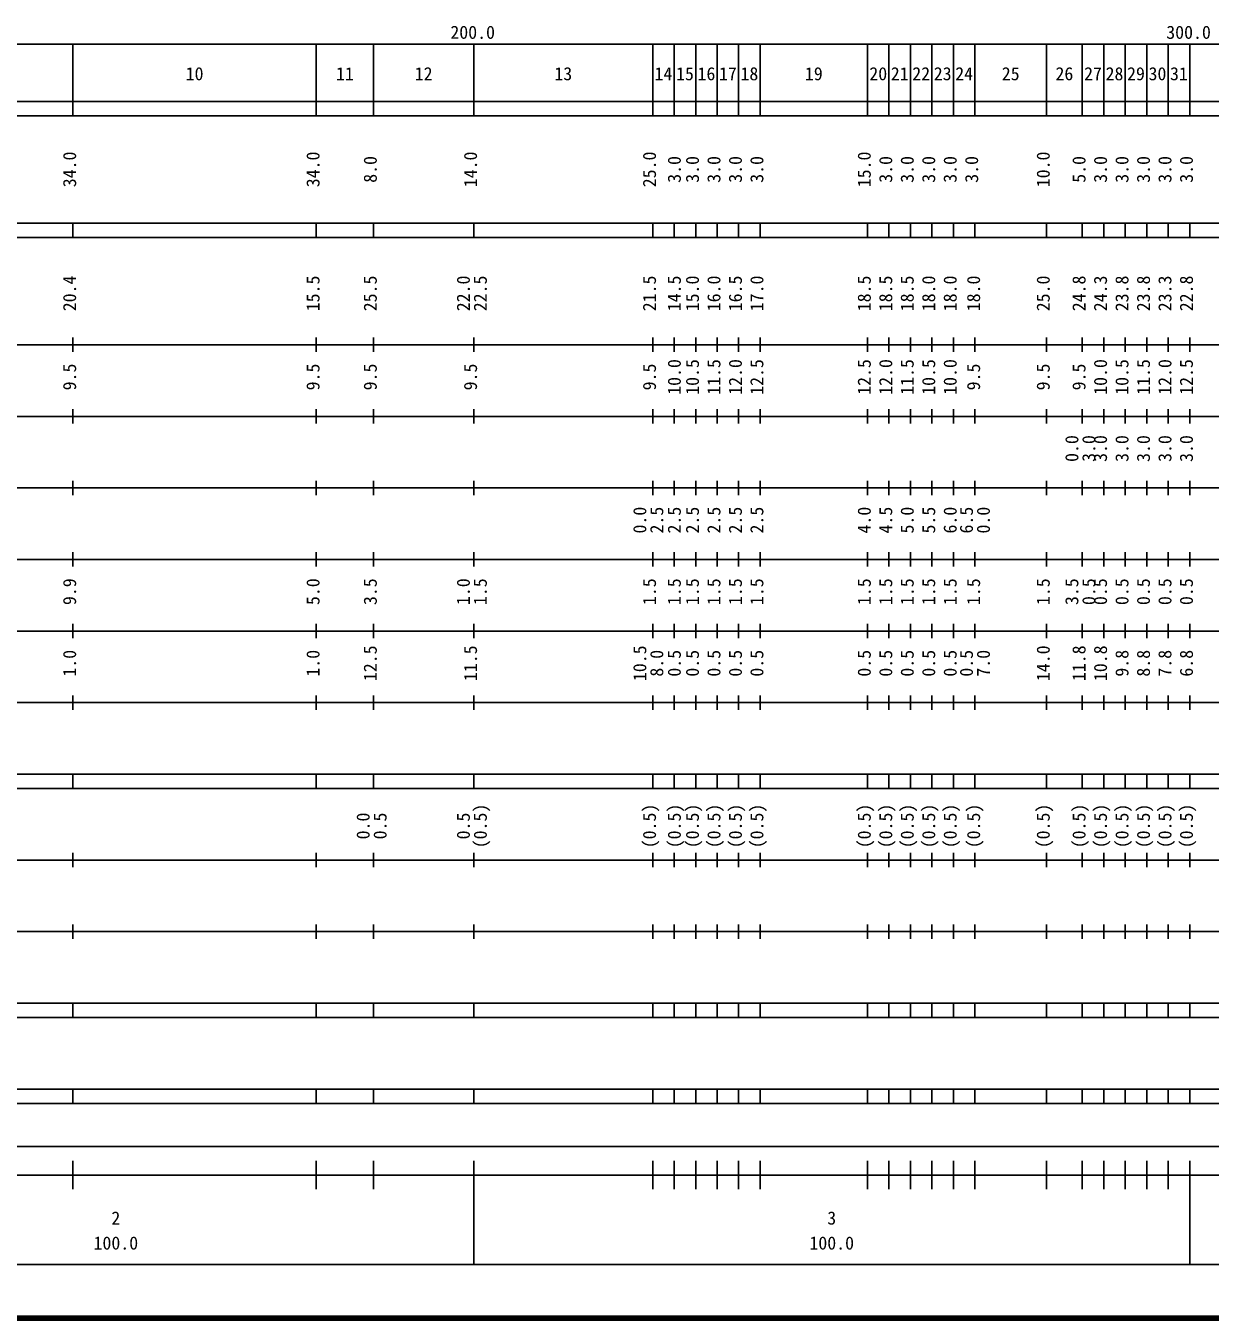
# Model space of a CAD drawing. Units: millimetres on the paper, enlarged 1000 times. Extents: x 40000 to 680000, y 20000 to 380000.
# Drawn here: x 205430 to 370860, y 20000 to 200558 of the extents above; entities that cross this region are included whole.
import ezdxf
from ezdxf.enums import TextEntityAlignment as Align

# ---------------------------------------------------------------- set-up
doc = ezdxf.new("R2010")
doc.units = ezdxf.units.MM
doc.header["$LTSCALE"] = 1000
doc.layers.add('M-TTL', color=2, linetype='Continuous', lineweight=140)
doc.layers.add('M-TTL-BAND', color=7, linetype='Continuous', lineweight=25)
doc.styles.add('ＭＳ ゴシック', font='')
doc.styles.get('ＭＳ ゴシック').set_extended_font_data('MS Gothic')

msp = doc.modelspace()

# ---------------------------------------------------------------- linework, layer by layer
at = {"layer": 'M-TTL'}
msp.add_line((40000, 20000), (680000, 20000), dxfattribs=at)
at = {"layer": 'M-TTL-BAND'}
for p, q in [((68000, 198000), (579000, 198000)), ((212000, 188000), (212000, 198000)), ((246000, 188000), (246000, 198000)), ((254000, 188000), (254000, 198000)), ((268000, 188000), (268000, 198000)), ((293000, 188000), (293000, 198000)), ((296000, 188000), (296000, 198000)), ((299000, 188000), (299000, 198000)), ((302000, 188000), (302000, 198000)), ((305000, 188000), (305000, 198000)), ((308000, 188000), (308000, 198000)), ((323000, 188000), (323000, 198000)), ((326000, 188000), (326000, 198000)), ((329000, 188000), (329000, 198000)), ((332000, 188000), (332000, 198000)), ((335000, 188000), (335000, 198000)), ((338000, 188000), (338000, 198000)), ((348000, 188000), (348000, 198000)), ((353000, 188000), (353000, 198000)), ((356000, 188000), (356000, 198000)), ((359000, 188000), (359000, 198000)), ((362000, 188000), (362000, 198000)), ((365000, 188000), (365000, 198000)), ((368000, 188000), (368000, 198000)), ((40000, 190000), (579000, 190000)), ((40000, 188000), (579000, 188000)), ((40000, 173000), (579000, 173000)), ((212000, 171000), (212000, 173000)), ((246000, 171000), (246000, 173000)), ((254000, 171000), (254000, 173000)), ((268000, 171000), (268000, 173000)), ((293000, 171000), (293000, 173000)), ((296000, 171000), (296000, 173000)), ((299000, 171000), (299000, 173000)), ((302000, 171000), (302000, 173000)), ((305000, 171000), (305000, 173000)), ((308000, 171000), (308000, 173000)), ((323000, 171000), (323000, 173000)), ((326000, 171000), (326000, 173000)), ((329000, 171000), (329000, 173000)), ((332000, 171000), (332000, 173000)), ((335000, 171000), (335000, 173000)), ((338000, 171000), (338000, 173000)), ((348000, 171000), (348000, 173000)), ((353000, 171000), (353000, 173000)), ((356000, 171000), (356000, 173000)), ((359000, 171000), (359000, 173000)), ((362000, 171000), (362000, 173000)), ((365000, 171000), (365000, 173000)), ((368000, 171000), (368000, 173000)), ((40000, 171000), (579000, 171000)), ((40000, 156000), (579000, 156000)), ((212000, 155000), (212000, 157000)), ((246000, 155000), (246000, 157000)), ((254000, 155000), (254000, 157000)), ((268000, 155000), (268000, 157000)), ((293000, 155000), (293000, 157000)), ((296000, 155000), (296000, 157000)), ((299000, 155000), (299000, 157000)), ((302000, 155000), (302000, 157000)), ((305000, 155000), (305000, 157000)), ((308000, 155000), (308000, 157000)), ((323000, 155000), (323000, 157000)), ((326000, 155000), (326000, 157000)), ((329000, 155000), (329000, 157000)), ((332000, 155000), (332000, 157000)), ((335000, 155000), (335000, 157000)), ((338000, 155000), (338000, 157000)), ((348000, 155000), (348000, 157000)), ((353000, 155000), (353000, 157000)), ((356000, 155000), (356000, 157000)), ((359000, 155000), (359000, 157000)), ((362000, 155000), (362000, 157000)), ((365000, 155000), (365000, 157000)), ((368000, 155000), (368000, 157000)), ((212000, 145000), (212000, 147000)), ((246000, 145000), (246000, 147000)), ((254000, 145000), (254000, 147000)), ((268000, 145000), (268000, 147000)), ((293000, 145000), (293000, 147000)), ((296000, 145000), (296000, 147000)), ((299000, 145000), (299000, 147000)), ((302000, 145000), (302000, 147000)), ((305000, 145000), (305000, 147000)), ((308000, 145000), (308000, 147000)), ((323000, 145000), (323000, 147000)), ((326000, 145000), (326000, 147000)), ((329000, 145000), (329000, 147000)), ((332000, 145000), (332000, 147000)), ((335000, 145000), (335000, 147000)), ((338000, 145000), (338000, 147000)), ((348000, 145000), (348000, 147000)), ((353000, 145000), (353000, 147000)), ((356000, 145000), (356000, 147000)), ((359000, 145000), (359000, 147000)), ((362000, 145000), (362000, 147000)), ((365000, 145000), (365000, 147000)), ((368000, 145000), (368000, 147000)), ((46000, 146000), (579000, 146000)), ((52000, 136000), (579000, 136000)), ((212000, 135000), (212000, 137000)), ((246000, 135000), (246000, 137000)), ((254000, 135000), (254000, 137000)), ((268000, 135000), (268000, 137000)), ((293000, 135000), (293000, 137000)), ((296000, 135000), (296000, 137000)), ((299000, 135000), (299000, 137000)), ((302000, 135000), (302000, 137000)), ((305000, 135000), (305000, 137000)), ((308000, 135000), (308000, 137000)), ((323000, 135000), (323000, 137000)), ((326000, 135000), (326000, 137000)), ((329000, 135000), (329000, 137000)), ((332000, 135000), (332000, 137000)), ((335000, 135000), (335000, 137000)), ((338000, 135000), (338000, 137000)), ((348000, 135000), (348000, 137000)), ((353000, 135000), (353000, 137000)), ((356000, 135000), (356000, 137000)), ((359000, 135000), (359000, 137000)), ((362000, 135000), (362000, 137000)), ((365000, 135000), (365000, 137000)), ((368000, 135000), (368000, 137000)), ((212000, 125000), (212000, 127000)), ((246000, 125000), (246000, 127000)), ((254000, 125000), (254000, 127000)), ((268000, 125000), (268000, 127000)), ((293000, 125000), (293000, 127000)), ((296000, 125000), (296000, 127000)), ((299000, 125000), (299000, 127000)), ((302000, 125000), (302000, 127000)), ((305000, 125000), (305000, 127000)), ((308000, 125000), (308000, 127000)), ((323000, 125000), (323000, 127000)), ((326000, 125000), (326000, 127000)), ((329000, 125000), (329000, 127000)), ((332000, 125000), (332000, 127000)), ((335000, 125000), (335000, 127000)), ((338000, 125000), (338000, 127000)), ((348000, 125000), (348000, 127000)), ((353000, 125000), (353000, 127000)), ((356000, 125000), (356000, 127000)), ((359000, 125000), (359000, 127000)), ((362000, 125000), (362000, 127000)), ((365000, 125000), (365000, 127000)), ((368000, 125000), (368000, 127000)), ((46000, 126000), (579000, 126000)), ((52000, 116000), (579000, 116000)), ((212000, 115000), (212000, 117000)), ((246000, 115000), (246000, 117000)), ((254000, 115000), (254000, 117000)), ((268000, 115000), (268000, 117000)), ((293000, 115000), (293000, 117000)), ((296000, 115000), (296000, 117000)), ((299000, 115000), (299000, 117000)), ((302000, 115000), (302000, 117000)), ((305000, 115000), (305000, 117000)), ((308000, 115000), (308000, 117000)), ((323000, 115000), (323000, 117000)), ((326000, 115000), (326000, 117000)), ((329000, 115000), (329000, 117000)), ((332000, 115000), (332000, 117000)), ((335000, 115000), (335000, 117000)), ((338000, 115000), (338000, 117000)), ((348000, 115000), (348000, 117000)), ((353000, 115000), (353000, 117000)), ((356000, 115000), (356000, 117000)), ((359000, 115000), (359000, 117000)), ((362000, 115000), (362000, 117000)), ((365000, 115000), (365000, 117000)), ((368000, 115000), (368000, 117000)), ((212000, 105000), (212000, 107000)), ((246000, 105000), (246000, 107000)), ((254000, 105000), (254000, 107000)), ((268000, 105000), (268000, 107000)), ((293000, 105000), (293000, 107000)), ((296000, 105000), (296000, 107000)), ((299000, 105000), (299000, 107000)), ((302000, 105000), (302000, 107000)), ((305000, 105000), (305000, 107000)), ((308000, 105000), (308000, 107000)), ((323000, 105000), (323000, 107000)), ((326000, 105000), (326000, 107000)), ((329000, 105000), (329000, 107000)), ((332000, 105000), (332000, 107000)), ((335000, 105000), (335000, 107000)), ((338000, 105000), (338000, 107000)), ((348000, 105000), (348000, 107000)), ((353000, 105000), (353000, 107000)), ((356000, 105000), (356000, 107000)), ((359000, 105000), (359000, 107000)), ((362000, 105000), (362000, 107000)), ((365000, 105000), (365000, 107000)), ((368000, 105000), (368000, 107000)), ((46000, 106000), (579000, 106000)), ((40000, 96000), (579000, 96000)), ((212000, 94000), (212000, 96000)), ((246000, 94000), (246000, 96000)), ((254000, 94000), (254000, 96000)), ((268000, 94000), (268000, 96000)), ((293000, 94000), (293000, 96000)), ((296000, 94000), (296000, 96000)), ((299000, 94000), (299000, 96000)), ((302000, 94000), (302000, 96000)), ((305000, 94000), (305000, 96000)), ((308000, 94000), (308000, 96000)), ((323000, 94000), (323000, 96000)), ((326000, 94000), (326000, 96000)), ((329000, 94000), (329000, 96000)), ((332000, 94000), (332000, 96000)), ((335000, 94000), (335000, 96000)), ((338000, 94000), (338000, 96000)), ((348000, 94000), (348000, 96000)), ((353000, 94000), (353000, 96000)), ((356000, 94000), (356000, 96000)), ((359000, 94000), (359000, 96000)), ((362000, 94000), (362000, 96000)), ((365000, 94000), (365000, 96000)), ((368000, 94000), (368000, 96000)), ((40000, 94000), (579000, 94000)), ((212000, 83000), (212000, 85000)), ((246000, 83000), (246000, 85000)), ((254000, 83000), (254000, 85000)), ((268000, 83000), (268000, 85000)), ((293000, 83000), (293000, 85000)), ((296000, 83000), (296000, 85000)), ((299000, 83000), (299000, 85000)), ((302000, 83000), (302000, 85000)), ((305000, 83000), (305000, 85000)), ((308000, 83000), (308000, 85000)), ((323000, 83000), (323000, 85000)), ((326000, 83000), (326000, 85000)), ((329000, 83000), (329000, 85000)), ((332000, 83000), (332000, 85000)), ((335000, 83000), (335000, 85000)), ((338000, 83000), (338000, 85000)), ((348000, 83000), (348000, 85000)), ((353000, 83000), (353000, 85000)), ((356000, 83000), (356000, 85000)), ((359000, 83000), (359000, 85000)), ((362000, 83000), (362000, 85000)), ((365000, 83000), (365000, 85000)), ((368000, 83000), (368000, 85000)), ((49000, 84000), (579000, 84000)), ((212000, 73000), (212000, 75000)), ((246000, 73000), (246000, 75000)), ((254000, 73000), (254000, 75000)), ((268000, 73000), (268000, 75000)), ((293000, 73000), (293000, 75000)), ((296000, 73000), (296000, 75000)), ((299000, 73000), (299000, 75000)), ((302000, 73000), (302000, 75000)), ((305000, 73000), (305000, 75000)), ((308000, 73000), (308000, 75000)), ((323000, 73000), (323000, 75000)), ((326000, 73000), (326000, 75000)), ((329000, 73000), (329000, 75000)), ((332000, 73000), (332000, 75000)), ((335000, 73000), (335000, 75000)), ((338000, 73000), (338000, 75000)), ((348000, 73000), (348000, 75000)), ((353000, 73000), (353000, 75000)), ((356000, 73000), (356000, 75000)), ((359000, 73000), (359000, 75000)), ((362000, 73000), (362000, 75000)), ((365000, 73000), (365000, 75000)), ((368000, 73000), (368000, 75000)), ((40000, 74000), (579000, 74000)), ((40000, 64000), (579000, 64000)), ((212000, 62000), (212000, 64000)), ((246000, 62000), (246000, 64000)), ((254000, 62000), (254000, 64000)), ((268000, 62000), (268000, 64000)), ((293000, 62000), (293000, 64000)), ((296000, 62000), (296000, 64000)), ((299000, 62000), (299000, 64000)), ((302000, 62000), (302000, 64000)), ((305000, 62000), (305000, 64000)), ((308000, 62000), (308000, 64000)), ((323000, 62000), (323000, 64000)), ((326000, 62000), (326000, 64000)), ((329000, 62000), (329000, 64000)), ((332000, 62000), (332000, 64000)), ((335000, 62000), (335000, 64000)), ((338000, 62000), (338000, 64000)), ((348000, 62000), (348000, 64000)), ((353000, 62000), (353000, 64000)), ((356000, 62000), (356000, 64000)), ((359000, 62000), (359000, 64000)), ((362000, 62000), (362000, 64000)), ((365000, 62000), (365000, 64000)), ((368000, 62000), (368000, 64000)), ((40000, 62000), (579000, 62000)), ((40000, 52000), (579000, 52000)), ((212000, 50000), (212000, 52000)), ((246000, 50000), (246000, 52000)), ((254000, 50000), (254000, 52000)), ((268000, 50000), (268000, 52000)), ((293000, 50000), (293000, 52000)), ((296000, 50000), (296000, 52000)), ((299000, 50000), (299000, 52000)), ((302000, 50000), (302000, 52000)), ((305000, 50000), (305000, 52000)), ((308000, 50000), (308000, 52000)), ((323000, 50000), (323000, 52000)), ((326000, 50000), (326000, 52000)), ((329000, 50000), (329000, 52000)), ((332000, 50000), (332000, 52000)), ((335000, 50000), (335000, 52000)), ((338000, 50000), (338000, 52000)), ((348000, 50000), (348000, 52000)), ((353000, 50000), (353000, 52000)), ((356000, 50000), (356000, 52000)), ((359000, 50000), (359000, 52000)), ((362000, 50000), (362000, 52000)), ((365000, 50000), (365000, 52000)), ((368000, 50000), (368000, 52000)), ((40000, 50000), (579000, 50000)), ((71000, 44000), (565000, 44000)), ((212000, 38000), (212000, 42000)), ((246000, 38000), (246000, 42000)), ((254000, 38000), (254000, 42000)), ((268000, 27500), (268000, 42000)), ((293000, 38000), (293000, 42000)), ((296000, 38000), (296000, 42000)), ((299000, 38000), (299000, 42000)), ((302000, 38000), (302000, 42000)), ((305000, 38000), (305000, 42000)), ((308000, 38000), (308000, 42000)), ((323000, 38000), (323000, 42000)), ((326000, 38000), (326000, 42000)), ((329000, 38000), (329000, 42000)), ((332000, 38000), (332000, 42000)), ((335000, 38000), (335000, 42000)), ((338000, 38000), (338000, 42000)), ((348000, 38000), (348000, 42000)), ((353000, 38000), (353000, 42000)), ((356000, 38000), (356000, 42000)), ((359000, 38000), (359000, 42000)), ((362000, 38000), (362000, 42000)), ((365000, 38000), (365000, 42000)), ((368000, 27500), (368000, 42000)), ((40000, 40000), (579000, 40000)), ((68000, 27500), (579000, 27500))]:
    msp.add_line(p, q, dxfattribs=at)

# ---------------------------------------------------------------- texts
at = {"layer": 'M-TTL-BAND', "style": 'ＭＳ ゴシック'}
for s, p in [('200.0', (267844, 198195)), ('300.0', (367844, 198195)), ('10', (229000, 192405)), ('11', (250000, 192405)), ('12', (261000, 192405)), ('13', (280500, 192405)), ('14', (294500, 192405)), ('15', (297500, 192405)), ('16', (300500, 192405)), ('17', (303500, 192405)), ('18', (306500, 192405)), ('19', (315500, 192405)), ('20', (324500, 192405)), ('21', (327500, 192405)), ('22', (330500, 192405)), ('23', (333500, 192405)), ('24', (336500, 192405)), ('25', (343000, 192405)), ('26', (350500, 192405)), ('27', (354500, 192405)), ('28', (357500, 192405)), ('29', (360500, 192405)), ('30', (363500, 192405)), ('31', (366500, 192405)), ('2', (218000, 32523)), ('3', (318000, 32523)), ('100.0', (218000, 29033)), ('100.0', (318000, 29033))]:
    msp.add_text(s, height=1833, dxfattribs=at).set_placement(p, align=Align.BOTTOM_CENTER)
for s, p in [('34.0', (213000, 180500)), ('34.0', (247000, 180500)), ('14.0', (269000, 180500)), ('25.0', (294000, 180500)), ('15.0', (324000, 180500)), ('10.0', (349000, 180500)), ('8.0', (255000, 180500)), ('3.0', (297468, 180500)), ('3.0', (300000, 180500)), ('3.0', (303000, 180500)), ('3.0', (306000, 180500)), ('3.0', (309000, 180500)), ('3.0', (327000, 180500)), ('3.0', (330000, 180500)), ('3.0', (333000, 180500)), ('3.0', (336000, 180500)), ('3.0', (339000, 180500)), ('5.0', (354000, 180500)), ('3.0', (357000, 180500)), ('3.0', (360000, 180500)), ('3.0', (363000, 180500)), ('3.0', (366000, 180500)), ('3.0', (369000, 180500)), ('20.4', (213000, 163174)), ('15.5', (247000, 163174)), ('25.5', (255000, 163174)), ('22.0', (268000, 163174)), ('22.5', (270370, 163174)), ('21.5', (294000, 163174)), ('14.5', (297468, 163174)), ('15.0', (300000, 163174)), ('16.0', (303000, 163174)), ('16.5', (306000, 163174)), ('17.0', (309000, 163174)), ('18.5', (324000, 163174)), ('18.5', (327000, 163174)), ('18.5', (330000, 163174)), ('18.0', (333000, 163174)), ('18.0', (336000, 163174)), ('18.0', (339272, 163174)), ('25.0', (349000, 163174)), ('24.8', (354000, 163174)), ('24.3', (357000, 163174)), ('23.8', (360000, 163174)), ('23.8', (363000, 163174)), ('23.3', (366000, 163174)), ('22.8', (369000, 163174)), ('10.0', (297468, 151500)), ('10.5', (300000, 151500)), ('11.5', (303000, 151500)), ('12.0', (306000, 151500)), ('12.5', (309000, 151500)), ('12.5', (324000, 151500)), ('12.0', (327000, 151500)), ('11.5', (330000, 151500)), ('10.5', (333000, 151500)), ('10.0', (336000, 151500)), ('10.0', (357000, 151500)), ('10.5', (360000, 151500)), ('11.5', (363000, 151500)), ('12.0', (366000, 151500)), ('12.5', (369000, 151500)), ('9.5', (213000, 151500)), ('9.5', (247000, 151500)), ('9.5', (255000, 151500)), ('9.5', (269000, 151500)), ('9.5', (294000, 151500)), ('9.5', (339272, 151500)), ('9.5', (349000, 151500)), ('9.5', (354000, 151500)), ('0.0', (353000, 141500)), ('3.0', (355370, 141500)), ('3.0', (357000, 141500)), ('3.0', (360000, 141500)), ('3.0', (363000, 141500)), ('3.0', (366000, 141500)), ('3.0', (369000, 141500)), ('0.0', (292646, 131500)), ('2.5', (295016, 131500)), ('2.5', (297468, 131500)), ('2.5', (300000, 131500)), ('2.5', (303000, 131500)), ('2.5', (306000, 131500)), ('2.5', (309000, 131500)), ('4.0', (324000, 131500)), ('4.5', (327000, 131500)), ('5.0', (330000, 131500)), ('5.5', (333000, 131500)), ('6.0', (336000, 131500)), ('6.5', (338272, 131500)), ('0.0', (340642, 131500)), ('9.9', (213000, 121500)), ('5.0', (247000, 121500)), ('3.5', (255000, 121500)), ('1.0', (268000, 121500)), ('1.5', (270370, 121500)), ('1.5', (294000, 121500)), ('1.5', (297468, 121500)), ('1.5', (300000, 121500)), ('1.5', (303000, 121500)), ('1.5', (306000, 121500)), ('1.5', (309000, 121500)), ('1.5', (324000, 121500)), ('1.5', (327000, 121500)), ('1.5', (330000, 121500)), ('1.5', (333000, 121500)), ('1.5', (336000, 121500)), ('1.5', (339272, 121500)), ('1.5', (349000, 121500)), ('3.5', (353000, 121500)), ('0.5', (355370, 121500)), ('0.5', (357000, 121500)), ('0.5', (360000, 121500)), ('0.5', (363000, 121500)), ('0.5', (366000, 121500)), ('0.5', (369000, 121500)), ('12.5', (255000, 111500)), ('11.5', (269000, 111500)), ('10.5', (292646, 111500)), ('14.0', (349000, 111500)), ('11.8', (354000, 111500)), ('10.8', (357000, 111500)), ('1.0', (213000, 111500)), ('1.0', (247000, 111500)), ('8.0', (295016, 111500)), ('0.5', (297468, 111500)), ('0.5', (300000, 111500)), ('0.5', (303000, 111500)), ('0.5', (306000, 111500)), ('0.5', (309000, 111500)), ('0.5', (324000, 111500)), ('0.5', (327000, 111500)), ('0.5', (330000, 111500)), ('0.5', (333000, 111500)), ('0.5', (336000, 111500)), ('0.5', (338272, 111500)), ('7.0', (340642, 111500)), ('9.8', (360000, 111500)), ('8.8', (363000, 111500)), ('7.8', (366000, 111500)), ('6.8', (369000, 111500)), ('0.0', (254000, 88764)), ('0.5', (256370, 88764)), ('0.5', (268000, 88764)), ('(0.5)', (270370, 88764)), ('(0.5)', (294000, 88764)), ('(0.5)', (297468, 88764)), ('(0.5)', (300000, 88764)), ('(0.5)', (303000, 88764)), ('(0.5)', (306000, 88764)), ('(0.5)', (309000, 88764)), ('(0.5)', (324000, 88764)), ('(0.5)', (327000, 88764)), ('(0.5)', (330000, 88764)), ('(0.5)', (333000, 88764)), ('(0.5)', (336000, 88764)), ('(0.5)', (339272, 88764)), ('(0.5)', (349000, 88764)), ('(0.5)', (354000, 88764)), ('(0.5)', (357000, 88764)), ('(0.5)', (360000, 88764)), ('(0.5)', (363000, 88764)), ('(0.5)', (366000, 88764)), ('(0.5)', (369000, 88764))]:
    msp.add_text(s, height=1833, rotation=90, dxfattribs=at).set_placement(p, align=Align.BOTTOM_CENTER)

doc.saveas('drawing.dxf')
